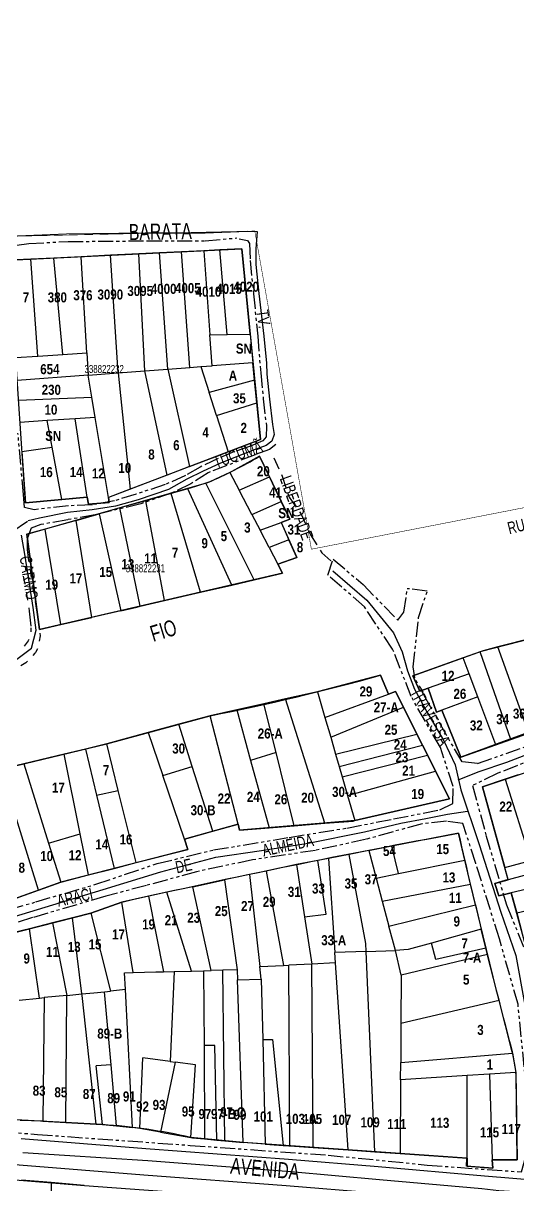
# Model space of a CAD drawing. Extents: x 204256 to 207861, y 4845615 to 4848347.
# Drawn here: x 205388.6 to 205511.6, y 4847338.8 to 4847627.9 of the extents above; entities that cross this region are included whole.
import ezdxf
from ezdxf.enums import TextEntityAlignment as Align

# ---------------------------------------------------------------- set-up
doc = ezdxf.new("R2010")
doc.units = 0
doc.header["$LTSCALE"] = 1.5
doc.header["$MEASUREMENT"] = 0
doc.linetypes.add('PHANTOMX2', pattern=[5, 2.5, -0.5, 0.5, -0.5, 0.5, -0.5])
doc.linetypes.add('TRACO_15', pattern=[3, 2, -1])
for name, color, linetype in [('CD-MALHA-LOTES', 40, 'CONTINUOUS'), ('CD_TXT_QUADRA', 7, 'CONTINUOUS'), ('LM-LIM-SETOR-FISCAL', 7, 'CONTINUOUS'), ('RU-QUADRAS', 210, 'CONTINUOUS'), ('SV-CAMINHO-TRILHA', 20, 'CONTINUOUS'), ('SV-EIXO-ROD-ESTR', 7, 'CONTINUOUS'), ('SV-EIXO-RUA-N-PAV', 6, 'CONTINUOUS'), ('SV-RUA-NAO-PAV-S-GUIA-C-GUIA', 7, 'PHANTOMX2'), ('SV-RUA-PAVIM-S-GUIA-C-GUIA', 7, 'CONTINUOUS'), ('SV-TXT-RUA-N-PAV-S-GUIA-C-GUIA', 7, 'CONTINUOUS'), ('SV-TXT-RUA-PAV-S-GUIA-C-GUIA', 7, 'CONTINUOUS'), ('Th_NmrPort', 7, 'CONTINUOUS')]:
    doc.layers.add(name, color=color, linetype=linetype)
doc.styles.add('ARIAL', font='ARIAL.TTF')
doc.styles.get("Standard").update_dxf_attribs({"font": 'swisscbo.ttf'})
doc.linetypes.add('Limite', pattern='A,20,-3,[130,ltypeshp.shx,S=6.35,R=0,X=0,Y=0],-3,20', length=46)

msp = doc.modelspace()

# ---------------------------------------------------------------- linework, layer by layer
at = {"layer": 'CD-MALHA-LOTES', "linetype": 'Continuous'}
for p, q in [((205410.36, 4847570.13), (205403.03, 4847569.77)), ((205417.4, 4847570.48), (205410.36, 4847570.13)), ((205412.24, 4847540.84), (205410.36, 4847570.13)), ((205422.5, 4847570.74), (205417.4, 4847570.48)), ((205418.89, 4847541.35), (205417.4, 4847570.48)), ((205428.02, 4847571.01), (205422.5, 4847570.74)), ((205424.61, 4847541.78), (205422.5, 4847570.74)), ((205433.55, 4847571.28), (205428.02, 4847571.01)), ((205430.06, 4847542.2), (205428.02, 4847571.01)), ((205437.55, 4847571.48), (205433.55, 4847571.28)), ((205433.55, 4847571.28), (205435.06, 4847550.36)), ((205442.97, 4847571.75), (205437.55, 4847571.48)), ((205439.35, 4847550.43), (205437.55, 4847571.48)), ((205445.04, 4847550.53), (205442.97, 4847571.75)), ((205390.48, 4847569.15), (205385.1, 4847568.88)), ((205396.21, 4847569.43), (205390.48, 4847569.15)), ((205392.28, 4847545.03), (205390.48, 4847569.15)), ((205403.03, 4847569.77), (205396.21, 4847569.43)), ((205398.47, 4847545.45), (205396.21, 4847569.43)), ((205404.44, 4847545.85), (205403.03, 4847569.77)), ((205435.06, 4847550.36), (205439.35, 4847550.43)), ((205435.62, 4847542.62), (205435.06, 4847550.36)), ((205439.35, 4847550.43), (205445.04, 4847550.53)), ((205445.04, 4847550.53), (205445.74, 4847543.39)), ((205386.72, 4847544.66), (205392.28, 4847545.03)), ((205392.28, 4847545.03), (205398.47, 4847545.45)), ((205398.47, 4847545.45), (205404.44, 4847545.85)), ((205404.44, 4847545.85), (205404.77, 4847540.27)), ((205412.24, 4847540.84), (205418.89, 4847541.35)), ((205418.89, 4847541.35), (205424.61, 4847541.78)), ((205424.45, 4847515.42), (205418.89, 4847541.35)), ((205424.61, 4847541.78), (205430.06, 4847542.2)), ((205424.61, 4847541.78), (205430.01, 4847517.55)), ((205430.06, 4847542.2), (205432.8, 4847542.41)), ((205432.8, 4847542.41), (205435.62, 4847542.62)), ((205432.8, 4847542.41), (205434.87, 4847535.97)), ((205445.74, 4847543.39), (205435.62, 4847542.62)), ((205446.17, 4847539.03), (205445.74, 4847543.39)), ((205404.77, 4847540.27), (205387.11, 4847538.93)), ((205404.77, 4847540.27), (205412.24, 4847540.84)), ((205405.67, 4847534.83), (205404.77, 4847540.27)), ((205412.24, 4847540.84), (205415.25, 4847511.89)), ((205446.17, 4847539.03), (205434.87, 4847535.97)), ((205446.72, 4847533.44), (205446.17, 4847539.03)), ((205436.69, 4847530.28), (205434.87, 4847535.97)), ((205387.44, 4847534.05), (205405.67, 4847534.83)), ((205406.51, 4847529.73), (205405.67, 4847534.83)), ((205436.69, 4847530.28), (205446.72, 4847533.44)), ((205447.61, 4847524.29), (205446.72, 4847533.44)), ((205406.51, 4847529.73), (205401.57, 4847529.42)), ((205409.8, 4847509.8), (205406.51, 4847529.73)), ((205436.69, 4847530.28), (205439.6, 4847521.22)), ((205394.57, 4847528.97), (205387.81, 4847528.54)), ((205401.57, 4847529.42), (205394.57, 4847528.97)), ((205395.8, 4847522.36), (205394.57, 4847528.97)), ((205404.57, 4847509.93), (205401.57, 4847529.42)), ((205439.6, 4847521.22), (205447.61, 4847524.29)), ((205388.29, 4847521.33), (205395.8, 4847522.36)), ((205388.29, 4847521.33), (205389.15, 4847508.49)), ((205398.23, 4847509.34), (205395.8, 4847522.36)), ((205430.01, 4847517.55), (205439.6, 4847521.22)), ((205447.39, 4847520.1), (205440.54, 4847516.35)), ((205449.84, 4847514.99), (205447.39, 4847520.1)), ((205424.45, 4847515.42), (205415.25, 4847511.89)), ((205430.01, 4847517.55), (205424.45, 4847515.42)), ((205440.02, 4847516.1), (205435.02, 4847513.7)), ((205440.54, 4847516.35), (205440.02, 4847516.1)), ((205440.02, 4847516.1), (205442.33, 4847511.68)), ((205434.07, 4847513.4), (205430.16, 4847512.16)), ((205435.02, 4847513.7), (205434.07, 4847513.4)), ((205446.1, 4847489.34), (205434.07, 4847513.4)), ((205442.33, 4847511.68), (205449.84, 4847514.99)), ((205452.78, 4847508.85), (205449.84, 4847514.99)), ((205398.23, 4847509.34), (205404.57, 4847509.93)), ((205404.57, 4847509.93), (205404.85, 4847508.16)), ((205415.25, 4847511.89), (205409.8, 4847509.8)), ((205409.99, 4847508.63), (205409.8, 4847509.8)), ((205425.41, 4847510.82), (205419.1, 4847509.04)), ((205429.53, 4847511.98), (205425.41, 4847510.82)), ((205432.75, 4847486.25), (205425.41, 4847510.82)), ((205430.16, 4847512.16), (205429.53, 4847511.98)), ((205440.52, 4847488.05), (205429.53, 4847511.98)), ((205445.48, 4847505.64), (205442.33, 4847511.68)), ((205389.15, 4847508.49), (205398.23, 4847509.34)), ((205404.85, 4847508.16), (205409.99, 4847508.63)), ((205412.69, 4847507.23), (205407.55, 4847505.78)), ((205419.1, 4847509.04), (205412.69, 4847507.23)), ((205417.74, 4847482.78), (205412.69, 4847507.23)), ((205423.76, 4847484.17), (205419.1, 4847509.04)), ((205445.48, 4847505.64), (205452.78, 4847508.85)), ((205454.9, 4847504.43), (205452.78, 4847508.85)), ((205401.81, 4847504.15), (205394.08, 4847501.97)), ((205401.81, 4847504.15), (205407.55, 4847505.78)), ((205405.65, 4847479.93), (205401.81, 4847504.15)), ((205407.55, 4847505.78), (205412.92, 4847481.64)), ((205445.48, 4847505.64), (205447.52, 4847501.73)), ((205447.52, 4847501.73), (205452.75, 4847503.64)), ((205452.75, 4847503.64), (205454.9, 4847504.43)), ((205452.75, 4847503.64), (205454.67, 4847499.31)), ((205394.08, 4847501.97), (205389.51, 4847500.68)), ((205397.98, 4847478.19), (205394.08, 4847501.97)), ((205449.8, 4847497.36), (205447.52, 4847501.73)), ((205389.51, 4847500.68), (205392.69, 4847476.99)), ((205454.67, 4847499.31), (205449.8, 4847497.36)), ((205456.66, 4847494.94), (205454.67, 4847499.31)), ((205449.8, 4847497.36), (205451.96, 4847493.21)), ((205451.96, 4847493.21), (205456.66, 4847494.94)), ((205453.13, 4847490.97), (205451.96, 4847493.21)), ((205440.52, 4847488.05), (205446.1, 4847489.34)), ((205446.1, 4847489.34), (205453.13, 4847490.97)), ((205423.76, 4847484.17), (205432.75, 4847486.25)), ((205432.75, 4847486.25), (205440.52, 4847488.05)), ((205417.74, 4847482.78), (205423.76, 4847484.17)), ((205412.92, 4847481.64), (205405.65, 4847479.93)), ((205412.92, 4847481.64), (205416.9, 4847482.58)), ((205416.9, 4847482.58), (205417.74, 4847482.78)), ((205392.69, 4847476.99), (205397.98, 4847478.19)), ((205397.98, 4847478.19), (205405.65, 4847479.93)), ((205515.18, 4847474.83), (205506.68, 4847472.64)), ((205506.68, 4847472.64), (205503.02, 4847471.7)), ((205514.37, 4847451.17), (205506.68, 4847472.64)), ((205498.05, 4847469.92), (205485.55, 4847465.45)), ((205502.28, 4847471.43), (205498.05, 4847469.92)), ((205499.54, 4847465.94), (205498.05, 4847469.92)), ((205503.02, 4847471.7), (205502.28, 4847471.43)), ((205509.93, 4847449.6), (205502.28, 4847471.43)), ((205477.47, 4847465.58), (205462.1, 4847461.55)), ((205479.45, 4847460.88), (205477.47, 4847465.58)), ((205485.55, 4847465.45), (205487.24, 4847461.64)), ((205499.54, 4847465.94), (205489.31, 4847462.36)), ((205501.7, 4847460.22), (205499.54, 4847465.94)), ((205461.82, 4847461.49), (205453.87, 4847459.7)), ((205462.1, 4847461.55), (205461.82, 4847461.49)), ((205461.82, 4847461.49), (205463.68, 4847455.06)), ((205463.68, 4847455.06), (205479.45, 4847460.88)), ((205481.25, 4847461.55), (205479.45, 4847460.88)), ((205483.19, 4847457.67), (205481.25, 4847461.55)), ((205487.24, 4847461.64), (205489.31, 4847462.36)), ((205489.31, 4847462.36), (205491.44, 4847456.44)), ((205501.7, 4847460.22), (205492.71, 4847456.91)), ((205506.2, 4847448.29), (205501.7, 4847460.22)), ((205448.49, 4847458.5), (205441.72, 4847456.98)), ((205453.87, 4847459.7), (205448.49, 4847458.5)), ((205451.5, 4847446.37), (205448.49, 4847458.5)), ((205463.64, 4847428.75), (205453.87, 4847459.7)), ((205465.1, 4847450.16), (205483.19, 4847457.67)), ((205486.54, 4847450.97), (205483.19, 4847457.67)), ((205435.13, 4847455.5), (205427.33, 4847453.38)), ((205441.72, 4847456.98), (205435.13, 4847455.5)), ((205442.06, 4847428.53), (205435.13, 4847455.5)), ((205441.72, 4847456.98), (205445.17, 4847444.39)), ((205463.68, 4847455.06), (205465.1, 4847450.16)), ((205491.44, 4847456.44), (205492.71, 4847456.91)), ((205492.71, 4847456.91), (205497.48, 4847445.21)), ((205427.33, 4847453.38), (205419.73, 4847451.32)), ((205430.68, 4847442.88), (205427.33, 4847453.38)), ((205419.73, 4847451.32), (205409.4, 4847448.51)), ((205419.73, 4847451.32), (205423.35, 4847440.64)), ((205465.1, 4847450.16), (205466.32, 4847445.92)), ((205466.32, 4847445.92), (205486.54, 4847450.97)), ((205487.92, 4847448.22), (205486.54, 4847450.97)), ((205506.2, 4847448.29), (205509.93, 4847449.6)), ((205509.93, 4847449.6), (205514.37, 4847451.17)), ((205398.78, 4847445.95), (205388.77, 4847443.54)), ((205404.1, 4847447.23), (205398.78, 4847445.95)), ((205402.82, 4847426.08), (205398.78, 4847445.95)), ((205409.4, 4847448.51), (205404.1, 4847447.23)), ((205404.1, 4847447.23), (205406.86, 4847435.76)), ((205412.28, 4847436.92), (205409.4, 4847448.51)), ((205451.5, 4847446.37), (205445.17, 4847444.39)), ((205456.03, 4847428.13), (205451.5, 4847446.37)), ((205466.32, 4847445.92), (205467.21, 4847442.87)), ((205467.21, 4847442.87), (205487.92, 4847448.22)), ((205489.18, 4847445.7), (205487.92, 4847448.22)), ((205497.48, 4847445.21), (205506.2, 4847448.29)), ((205388.77, 4847443.54), (205383.17, 4847442.2)), ((205388.77, 4847443.54), (205394.94, 4847423.78)), ((205423.35, 4847440.64), (205430.68, 4847442.88)), ((205435.82, 4847426.77), (205430.68, 4847442.88)), ((205445.17, 4847444.39), (205449.77, 4847427.63)), ((205467.21, 4847442.87), (205467.94, 4847440.34)), ((205467.94, 4847440.34), (205489.18, 4847445.7)), ((205491.17, 4847441.72), (205489.18, 4847445.7)), ((205392.42, 4847412.09), (205383.17, 4847442.2)), ((205428.73, 4847424.78), (205423.35, 4847440.64)), ((205467.94, 4847440.34), (205469.29, 4847435.67)), ((205469.29, 4847435.67), (205491.17, 4847441.72)), ((205494.61, 4847434.85), (205491.17, 4847441.72)), ((205511.76, 4847440.78), (205508.53, 4847439.72)), ((205508.53, 4847439.72), (205502.87, 4847437.86)), ((205502.87, 4847437.86), (205508.4, 4847417.78)), ((205508.53, 4847439.72), (205514.92, 4847419.49)), ((205406.86, 4847435.76), (205412.28, 4847436.92)), ((205406.86, 4847435.76), (205411.24, 4847417.53)), ((205416.74, 4847418.95), (205412.28, 4847436.92)), ((205469.29, 4847435.67), (205471.1, 4847429.41)), ((205471.1, 4847429.41), (205494.61, 4847434.85)), ((205435.82, 4847426.77), (205442.06, 4847428.53)), ((205442.06, 4847428.53), (205442.44, 4847427.04)), ((205456.03, 4847428.13), (205463.64, 4847428.75)), ((205463.64, 4847428.75), (205470.66, 4847429.31)), ((205470.66, 4847429.31), (205471.1, 4847429.41)), ((205394.94, 4847423.78), (205402.82, 4847426.08)), ((205404.89, 4847415.89), (205402.82, 4847426.08)), ((205428.73, 4847424.78), (205435.82, 4847426.77)), ((205442.44, 4847427.04), (205449.77, 4847427.63)), ((205449.77, 4847427.63), (205456.03, 4847428.13)), ((205496.88, 4847426.29), (205480.3, 4847423.05)), ((205498.49, 4847419.53), (205496.88, 4847426.29)), ((205394.94, 4847423.78), (205397.98, 4847414.07)), ((205429.58, 4847422.26), (205428.73, 4847424.78)), ((205480.3, 4847423.05), (205474.95, 4847422.01)), ((205482, 4847416.23), (205480.3, 4847423.05)), ((205416.74, 4847418.95), (205429.58, 4847422.26)), ((205464.57, 4847420.02), (205461.88, 4847419.5)), ((205469.67, 4847421), (205464.57, 4847420.02)), ((205464.57, 4847420.02), (205466.15, 4847396.6)), ((205474.6, 4847421.94), (205469.67, 4847421)), ((205473.81, 4847398.83), (205469.67, 4847421)), ((205474.95, 4847422.01), (205474.6, 4847421.94)), ((205474.6, 4847421.94), (205476.39, 4847415.11)), ((205532.28, 4847420.88), (205509.26, 4847414.65)), ((205404.89, 4847415.89), (205411.24, 4847417.53)), ((205411.24, 4847417.53), (205416.74, 4847418.95)), ((205449.02, 4847416.86), (205444.91, 4847415.98)), ((205456.58, 4847418.49), (205449.02, 4847416.86)), ((205449.02, 4847416.86), (205453.4, 4847393.37)), ((205461.88, 4847419.5), (205456.58, 4847418.49)), ((205456.58, 4847418.49), (205458.6, 4847405.46)), ((205463.98, 4847406.14), (205461.88, 4847419.5)), ((205482, 4847416.23), (205498.49, 4847419.53)), ((205499.9, 4847413.57), (205498.49, 4847419.53)), ((205508.4, 4847417.78), (205514.92, 4847419.49)), ((205509.23, 4847414.75), (205508.4, 4847417.78)), ((205533.22, 4847416.9), (205510.01, 4847411.45)), ((205392.42, 4847412.09), (205397.98, 4847414.07)), ((205397.98, 4847414.07), (205404.89, 4847415.89)), ((205430.83, 4847412.95), (205438.65, 4847414.63)), ((205444.91, 4847415.98), (205438.65, 4847414.63)), ((205438.65, 4847414.63), (205441.81, 4847392.26)), ((205444.91, 4847415.98), (205447.45, 4847393.08)), ((205476.39, 4847415.11), (205482, 4847416.23)), ((205476.39, 4847415.11), (205477.9, 4847409.36)), ((205509.23, 4847414.75), (205505.96, 4847413.79)), ((205509.26, 4847414.65), (205509.23, 4847414.75)), ((205384.52, 4847409.27), (205392.42, 4847412.09)), ((205424.36, 4847411.56), (205419.8, 4847410.58)), ((205430.83, 4847412.95), (205424.36, 4847411.56)), ((205430.5, 4847391.97), (205424.36, 4847411.56)), ((205435.38, 4847392.1), (205430.83, 4847412.95)), ((205477.9, 4847409.36), (205499.9, 4847413.57)), ((205501.12, 4847408.44), (205499.9, 4847413.57)), ((205505.96, 4847413.79), (205506.92, 4847410.71)), ((205506.92, 4847410.71), (205510.01, 4847411.45)), ((205510.01, 4847411.45), (205511.37, 4847406.42)), ((205511.37, 4847406.42), (205534.42, 4847411.87)), ((205413.18, 4847409.15), (205405.41, 4847406.35)), ((205419.8, 4847410.58), (205413.18, 4847409.15)), ((205415.93, 4847391.59), (205413.18, 4847409.15)), ((205419.8, 4847410.58), (205423.51, 4847391.78)), ((205477.9, 4847409.36), (205479.53, 4847403.15)), ((205479.53, 4847403.15), (205501.12, 4847408.44)), ((205501.12, 4847408.44), (205502.55, 4847402.4)), ((205405.41, 4847406.35), (205400.88, 4847405.22)), ((205405.41, 4847406.35), (205410.35, 4847386.97)), ((205458.6, 4847405.46), (205463.98, 4847406.14)), ((205458.6, 4847405.46), (205460.44, 4847393.71)), ((205511.37, 4847406.42), (205512.67, 4847401.64)), ((205390.18, 4847402.51), (205384.61, 4847401.11)), ((205395.93, 4847403.97), (205390.18, 4847402.51)), ((205392.68, 4847385.22), (205390.18, 4847402.51)), ((205400.88, 4847405.22), (205395.93, 4847403.97)), ((205395.93, 4847403.97), (205399.45, 4847385.89)), ((205403.23, 4847386.26), (205400.88, 4847405.22)), ((205481.18, 4847397.09), (205479.53, 4847403.15)), ((205502.55, 4847402.4), (205490.18, 4847398.94)), ((205503.69, 4847397.63), (205502.55, 4847402.4)), ((205473.9, 4847396.85), (205466.15, 4847396.6)), ((205473.9, 4847396.85), (205473.81, 4847398.83)), ((205473.9, 4847396.85), (205481.18, 4847397.09)), ((205476.06, 4847347), (205473.9, 4847396.85)), ((205484.4, 4847397.32), (205481.18, 4847397.09)), ((205482.64, 4847390.96), (205481.18, 4847397.09)), ((205490.18, 4847398.94), (205484.4, 4847397.32)), ((205491.21, 4847394.8), (205490.18, 4847398.94)), ((205503.69, 4847397.63), (205491.21, 4847394.8)), ((205504.06, 4847396.08), (205503.69, 4847397.63)), ((205466.32, 4847393.99), (205460.44, 4847393.71)), ((205466.32, 4847393.99), (205466.15, 4847396.6)), ((205469.45, 4847347.45), (205466.32, 4847393.99)), ((205504.06, 4847396.08), (205482.64, 4847390.96)), ((205504.18, 4847395.56), (205504.06, 4847396.08)), ((205506.98, 4847384.6), (205504.18, 4847395.56)), ((205413.83, 4847391.53), (205415.93, 4847391.59)), ((205414.04, 4847387.33), (205413.83, 4847391.53)), ((205415.93, 4847391.59), (205421.58, 4847391.73)), ((205421.58, 4847391.73), (205423.51, 4847391.78)), ((205423.51, 4847391.78), (205426.13, 4847391.85)), ((205426.13, 4847391.85), (205425.21, 4847369.45)), ((205426.13, 4847391.85), (205430.5, 4847391.97)), ((205430.5, 4847391.97), (205433.5, 4847392.05)), ((205433.5, 4847392.05), (205435.38, 4847392.1)), ((205433.5, 4847392.05), (205433.6, 4847373.4)), ((205438.29, 4847392.17), (205435.38, 4847392.1)), ((205441.81, 4847392.26), (205438.29, 4847392.17)), ((205438.77, 4847349.69), (205438.29, 4847392.17)), ((205441.81, 4847392.26), (205441.9, 4847389.79)), ((205447.45, 4847393.08), (205453.4, 4847393.37)), ((205447.8, 4847389.97), (205447.45, 4847393.08)), ((205453.4, 4847393.37), (205454.67, 4847393.43)), ((205460.44, 4847393.71), (205454.67, 4847393.43)), ((205454.91, 4847348.44), (205454.67, 4847393.43)), ((205460.71, 4847348.05), (205460.44, 4847393.71)), ((205482.64, 4847390.96), (205482.57, 4847378.91)), ((205441.9, 4847389.79), (205447.8, 4847389.97)), ((205443.29, 4847349.25), (205441.9, 4847389.79)), ((205447.8, 4847389.97), (205448.18, 4847374.91)), ((205387.61, 4847384.68), (205392.68, 4847385.22)), ((205392.68, 4847385.22), (205393.85, 4847385.34)), ((205393.85, 4847385.34), (205393.48, 4847354.59)), ((205399.45, 4847385.89), (205393.85, 4847385.34)), ((205399.23, 4847354.27), (205399.45, 4847385.89)), ((205399.45, 4847385.89), (205403.23, 4847386.26)), ((205403.23, 4847386.26), (205406.17, 4847386.55)), ((205403.28, 4847385.86), (205403.23, 4847386.26)), ((205406.73, 4847353.83), (205403.28, 4847385.86)), ((205406.17, 4847386.55), (205408.83, 4847386.82)), ((205408.83, 4847386.82), (205410.35, 4847386.97)), ((205410.47, 4847368.6), (205408.83, 4847386.82)), ((205414.04, 4847387.33), (205410.35, 4847386.97)), ((205415.8, 4847353.04), (205414.04, 4847387.33)), ((205506.98, 4847384.6), (205482.57, 4847378.91)), ((205510.23, 4847371.89), (205506.98, 4847384.6)), ((205482.57, 4847378.91), (205482.52, 4847369.2)), ((205448.18, 4847374.91), (205448.83, 4847348.86)), ((205448.18, 4847374.91), (205450.63, 4847374.91)), ((205450.63, 4847374.91), (205453.29, 4847348.55)), ((205433.6, 4847373.4), (205433.73, 4847350.18)), ((205436.26, 4847373.4), (205433.6, 4847373.4)), ((205436.75, 4847349.89), (205436.26, 4847373.4)), ((205482.52, 4847369.2), (205510.29, 4847371.56)), ((205510.29, 4847371.56), (205510.23, 4847371.89)), ((205510.29, 4847371.56), (205511.13, 4847366.74)), ((205410.47, 4847368.6), (205406.73, 4847368.39)), ((205408.34, 4847353.74), (205406.73, 4847368.39)), ((205411.84, 4847353.41), (205410.47, 4847368.6)), ((205417.64, 4847352.75), (205418.37, 4847370.37)), ((205425.21, 4847369.45), (205418.37, 4847370.37)), ((205426.45, 4847369.28), (205422.78, 4847351.86)), ((205425.21, 4847369.45), (205426.45, 4847369.28)), ((205431.47, 4847368.61), (205426.45, 4847369.28)), ((205430.28, 4847350.56), (205431.47, 4847368.61)), ((205482.49, 4847364.89), (205482.52, 4847369.2)), ((205482.49, 4847364.89), (205482.39, 4847346.57)), ((205499.05, 4847365.95), (205482.49, 4847364.89)), ((205499.02, 4847355.63), (205499.05, 4847365.95)), ((205504.59, 4847366.31), (205499.05, 4847365.95)), ((205511.13, 4847366.74), (205504.59, 4847366.31)), ((205504.59, 4847366.31), (205505.23, 4847344.94)), ((205511.24, 4847366.09), (205511.13, 4847366.74)), ((205511.49, 4847344.94), (205511.24, 4847366.09)), ((205393.48, 4847354.59), (205387.88, 4847354.79)), ((205393.48, 4847354.59), (205399.23, 4847354.27)), ((205399.23, 4847354.27), (205406.73, 4847353.83)), ((205406.73, 4847353.83), (205408.34, 4847353.74)), ((205408.34, 4847353.74), (205411.84, 4847353.41)), ((205411.84, 4847353.41), (205415.8, 4847353.04)), ((205499.02, 4847345.36), (205499.02, 4847355.63)), ((205417.64, 4847352.75), (205415.8, 4847353.04)), ((205422.78, 4847351.86), (205417.64, 4847352.75)), ((205422.78, 4847351.86), (205430.28, 4847350.56)), ((205430.28, 4847350.56), (205430.72, 4847350.48)), ((205430.72, 4847350.48), (205433.73, 4847350.18)), ((205433.73, 4847350.18), (205436.75, 4847349.89)), ((205436.75, 4847349.89), (205438.77, 4847349.69)), ((205438.77, 4847349.69), (205443.29, 4847349.25)), ((205448.83, 4847348.86), (205443.29, 4847349.25)), ((205448.83, 4847348.86), (205453.29, 4847348.55)), ((205453.29, 4847348.55), (205454.66, 4847348.46)), ((205454.66, 4847348.46), (205454.91, 4847348.44)), ((205454.91, 4847348.44), (205460.71, 4847348.05)), ((205460.71, 4847348.05), (205469.45, 4847347.45)), ((205469.45, 4847347.45), (205476.06, 4847347)), ((205476.06, 4847347), (205482.39, 4847346.57)), ((205482.39, 4847346.57), (205499.02, 4847345.36)), ((205499.02, 4847345.36), (205499.02, 4847343.42)), ((205505.23, 4847344.94), (205511.49, 4847344.94)), ((205505.44, 4847342.92), (205505.23, 4847344.94)), ((205499.02, 4847343.42), (205505.44, 4847342.92)), ((205395.54, 4847339.3), (205388.21, 4847339.9)), ((205403.82, 4847338.62), (205395.54, 4847339.3)), ((205395.54, 4847339.3), (205396.26, 4847306.89))]:
    msp.add_line(p, q, dxfattribs=at)
at = {"layer": 'LM-LIM-SETOR-FISCAL', "linetype": 'Limite', "ltscale": 0.1, "const_width": 0.13, "flags": 128}
msp.add_lwpolyline([(204255.91, 4845774.54), (204446.84, 4845974), (204535.1, 4846039.96), (204560.77, 4846069.41), (204570.54, 4846097.54), (204632.4, 4846153.82), (204654.94, 4846153.05), (205078.23, 4846433.21), (204983.84, 4846565.04), (204273.38, 4846554.21), (204347.03, 4846594.12), (204378.32, 4846626.2), (204398.13, 4846660.67), (204526.98, 4846971.03), (204438.64, 4847114.19), (204402.08, 4847237.98), (204373.18, 4847447.79), (204373.2, 4847552.6), (204365.79, 4847552.5), (205446.22, 4847576.17), (205460.3, 4847496.97), (205556.14, 4847515.7), (205660.88, 4847539.89), (205654.63, 4847591.47), (205807.66, 4847598.84), (205876.3, 4847605.11), (205880.92, 4847594.37), (205947.96, 4847607.22), (205959.47, 4847609.16), (205968.56, 4847603.73), (205972.79, 4847599.34), (206017.95, 4847599.66), (206211.07, 4847610.99), (206253.35, 4847609.47), (206274.49, 4847604.21), (206283.85, 4847619.28), (206186.17, 4847750.07), (206524.96, 4848001.52), (206519.68, 4848013.26), (206960.49, 4848346.74), (206966.87, 4848336.83), (206987.16, 4848307.84), (207005.71, 4848281.99), (207017.4, 4848267.11), (206974.73, 4848235.13), (206955.48, 4848219.86), (206950.26, 4848216.07), (206955.58, 4848209.27), (206959.42, 4848202.77), (206982.67, 4848172.12), (206995.35, 4848155.22), (207005.92, 4848142.54), (207020.41, 4848120.82), (207031.95, 4848105.77), (207060.87, 4848065.4), (207066.5, 4848058.01), (207069.11, 4848053.33), (207069.26, 4848049.8), (207069.37, 4848045.04), (207075.04, 4848034.33), (207087.01, 4848019.05), (207090.77, 4848014.03), (207100.06, 4848001.48), (207111.59, 4847986.15), (207126.09, 4847965.9), (207130.37, 4847960.22), (207134.22, 4847955.66), (207145.03, 4847940.16), (207159.13, 4847921.36), (207169.47, 4847906.92), (207186.34, 4847883.83), (207193.03, 4847885.67), (207202.51, 4847892.47), (207242.67, 4847921.29), (207248.23, 4847915.4), (207260.72, 4847896.98), (207285.87, 4847860.83), (207310.76, 4847826.26), (207315.6, 4847819.35), (207328.91, 4847799.72), (207333.8, 4847793.43), (207340.01, 4847785.42), (207350.49, 4847771.92), (207365.1, 4847750.55), (207367.63, 4847745.51), (207368.81, 4847743.14), (207390.62, 4847713.26), (207400.06, 4847698.96), (207410.24, 4847685.38), (207427.79, 4847661.69), (207431.06, 4847656.73), (207440.44, 4847642.51), (207457.67, 4847619.01), (207463.75, 4847610.71), (207498.88, 4847562.81), (207506.17, 4847553.18), (207511.91, 4847545.61), (207531.85, 4847519.47), (207540.14, 4847507.78), (207556.36, 4847486.66), (207571.87, 4847465.34), (207564.83, 4847458.43), (207551.89, 4847445.71), (207534.74, 4847428.33), (207518.94, 4847409.14), (207499.11, 4847384.81), (207498.17, 4847383.65), (207496.47, 4847381.56), (207486.15, 4847368.88), (207482.26, 4847364.11), (207477.47, 4847358.01), (207465.6, 4847339.64), (207465.56, 4847339.57), (207453.37, 4847317.61), (207438.93, 4847286.56), (207430.8, 4847269.09), (207410.93, 4847225.64), (207406.21, 4847217.15), (207396.71, 4847200.13), (207391.02, 4847192.25), (207379.11, 4847175.75), (207360.52, 4847152.72), (207355.52, 4847146.52), (207336.47, 4847121.03), (207323.47, 4847103.64), (207318.06, 4847094.89), (207310.15, 4847082.08), (207305.19, 4847073.38), (207304.65, 4847072.43), (207303.79, 4847070.78), (207287.7, 4847039.93), (207271.61, 4847010.96), (207261.28, 4846991.91), (207237.73, 4846950.07), (207236, 4846947.01), (207246.02, 4846928.73), (207251.02, 4846918.92), (207261.83, 4846899.5), (207265.63, 4846893.3), (207284.85, 4846863.07), (207289.66, 4846855.66), (207307.47, 4846827.84), (207314.88, 4846816.63), (207320.06, 4846808.15), (207332.53, 4846791.25), (207339.11, 4846782.58), (207345.12, 4846773.87), (207348.76, 4846768.8), (207357.76, 4846756.36), (207363.08, 4846749.04), (207366.95, 4846743.73), (207375.37, 4846734.54), (207383.22, 4846728.41), (207384.7, 4846727.73), (207392.17, 4846724.3), (207394.9, 4846723.05), (207402.49, 4846720.73), (207417.51, 4846716.14), (207437.03, 4846709.56), (207455.89, 4846703.64), (207460.62, 4846701.8), (207464.4, 4846700.29), (207467.39, 4846699.09), (207481.11, 4846693.55), (207488.13, 4846690.92), (207492.95, 4846689.16), (207510.17, 4846679.84), (207529.47, 4846668.22), (207543.72, 4846659.45), (207561.49, 4846646.95), (207570.84, 4846639.98), (207577.05, 4846635.29), (207586.86, 4846628.1), (207606.11, 4846612.63), (207623.66, 4846599.69), (207639.45, 4846588.94), (207662.08, 4846572.67), (207671.27, 4846565.58), (207685.28, 4846561.61), (207697.24, 4846558.13), (207709.78, 4846554.65), (207731.23, 4846549.14), (207735.6, 4846547.91), (207745.02, 4846545.25), (207762.81, 4846541.24), (207775.65, 4846538.39), (207787.75, 4846535.54), (207783.77, 4846513.63), (207781.5, 4846502.37), (207779.56, 4846492.81), (207778.5, 4846480), (207783.13, 4846476.08), (207788.36, 4846474.34), (207788.71, 4846474.22), (207798.97, 4846471.45), (207842.08, 4846460.36), (207844.37, 4846459.93), (207847.21, 4846459.39), (207851.95, 4846457.87), (207854.6, 4846457.02), (207858.96, 4846455.96), (207860.74, 4846451.34), (207859.67, 4846437.09), (207856.83, 4846420), (207854.33, 4846403.63), (207846.53, 4846396.15), (207836.81, 4846356.4), (207833.21, 4846341.98), (207827.16, 4846317.88), (207806.6, 4846238.03), (207795.3, 4846194.29), (207792.57, 4846183.36), (207787.76, 4846165.39), (207754.01, 4846025.3), (207739.36, 4845961), (207739.21, 4845960.34), (207737.77, 4845953.31), (207733.28, 4845938.2), (207726.95, 4845910.14), (207723, 4845891.36), (207741.21, 4845886.65), (207760.55, 4845879.79), (207773.24, 4845875.33), (207781.18, 4845873.09), (207785.9, 4845871.77), (207797.77, 4845868.36), (207799.24, 4845867.93), (207814.84, 4845863.98), (207831.48, 4845857.74), (207850.72, 4845850.88), (207842.01, 4845830.09), (207833.57, 4845800.72), (207825.14, 4845777.91), (207814.83, 4845746.81), (207813.3, 4845742.3), (207812.54, 4845740.05), (207809.34, 4845729.53), (207804.2, 4845714.63), (207791.7, 4845677.75), (207783.5, 4845679.57), (207766.81, 4845685.02), (207754.43, 4845688.82), (207739.64, 4845691.3), (207722.13, 4845693.94), (207717.1, 4845694.68), (207690.08, 4845700.62), (207680.08, 4845702.89), (207670.03, 4845704.98), (207667.81, 4845700.16), (207660.99, 4845676.98), (207660.54, 4845673.8), (207657.39, 4845659.57), (207656.59, 4845656.53), (207655.95, 4845653.98), (207650.56, 4845639.59), (207647.27, 4845633.02), (207644.17, 4845622.85), (207641.37, 4845615.1), (207618.1, 4845615.4), (207601.33, 4845615.86), (207592.93, 4845615.82), (207543.69, 4845617.43), (207493.78, 4845618.83), (207471.28, 4845620.61), (207442.67, 4845621.38), (207409.05, 4845621.45), (207395.8, 4845621.64), (207345.61, 4845622.76), (207297.34, 4845623.66), (207294.87, 4845656.58), (207289.29, 4845728.51), (207262.54, 4845726.7), (207256.04, 4845726.92), (207223.17, 4845727.38), (207195.16, 4845729.67), (207135.61, 4845730.44), (207094.04, 4845731.93), (207071.52, 4845732.83), (207036.85, 4845734.18), (207004.87, 4845734.18), (206995.29, 4845734.45), (206955.41, 4845735.22), (205304.22, 4845806.54), (205065.89, 4845798.29), (204762.24, 4845774.02), (204255.91, 4845774.54)], close=True, dxfattribs=at)
at = {"layer": 'RU-QUADRAS', "color": 6, "linetype": 'Continuous'}
msp.add_lwpolyline([(205385.1, 4847568.88), (205442.97, 4847571.75), (205447.61, 4847524.29), (205409.8, 4847509.8), (205409.99, 4847508.63), (205404.85, 4847508.16), (205404.57, 4847509.93), (205389.15, 4847508.49)], close=True, dxfattribs=at)
for points in [[(205389.51, 4847500.68), (205434.54, 4847513.55, 0.030872), (205447.39, 4847520.1), (205454.9, 4847504.43), (205452.75, 4847503.64), (205456.66, 4847494.94), (205451.96, 4847493.21), (205453.13, 4847490.97), (205392.69, 4847476.99)], [(205502.87, 4847437.86), (205515.28, 4847441.94), (205514.82, 4847443.63), (205564.91, 4847461.15), (205565.49, 4847460.19), (205573.78, 4847462.69), (205579.94, 4847449.79), (205585.72, 4847442.86), (205588.7, 4847437.27), (205594.2, 4847412.44), (205589.27, 4847412.44), (205589.77, 4847409.94, 0.006174), (205514.19, 4847396.02), (205510.01, 4847411.45), (205506.92, 4847410.71), (205505.96, 4847413.79), (205509.26, 4847414.65)], [(205329.92, 4847285.27), (205333.8, 4847344.34), (205403.84, 4847338.62), (205499.24, 4847331.64), (205499.6, 4847334.32), (205504.07, 4847333.78), (205499.24, 4847302.28), (205495.36, 4847302.81), (205493.33, 4847287.96), (205487.99, 4847288.48), (205487.95, 4847287.06), (205378.74, 4847285.46, -0.012037)]]:
    msp.add_lwpolyline(points, format="xyb", close=True, dxfattribs=at)
for points in [[(205570.56, 4847469.69, 0.017328), (205497.48, 4847445.21), (205492.71, 4847456.91), (205491.44, 4847456.44), (205489.31, 4847462.36), (205487.24, 4847461.64), (205485.55, 4847465.45), (205502.65, 4847471.56), (205531.08, 4847478.92)], [(205348.43, 4847433.84), (205409.4, 4847448.51), (205435.13, 4847455.5, 0.017429), (205477.47, 4847465.58), (205479.45, 4847460.88), (205481.25, 4847461.55), (205494.61, 4847434.85), (205471.1, 4847429.41), (205442.44, 4847427.04), (205442.06, 4847428.53), (205428.73, 4847424.78), (205429.58, 4847422.26), (205397.98, 4847414.07), (205384.36, 4847409.22)], [(205384.59, 4847401.1), (205405.41, 4847406.35), (205413.18, 4847409.15, -0.010395), (205496.88, 4847426.29, 0.0082), (205510.23, 4847371.89), (205511.13, 4847366.74), (205511.49, 4847344.94), (205505.23, 4847344.94), (205505.44, 4847342.92), (205498.89, 4847343.43), (205498.99, 4847345.36), (205443.29, 4847349.25), (205430.28, 4847350.56, 0.038716), (205408.34, 4847353.73), (205338.85, 4847357.53)]]:
    msp.add_lwpolyline(points, format="xyb", dxfattribs=at)
at = {"layer": 'SV-CAMINHO-TRILHA', "linetype": 'TRACO_15'}
msp.add_lwpolyline([(205450.98, 4847519.7), (205453.05, 4847515.14), (205454.76, 4847509.91), (205457.66, 4847505.83), (205460.08, 4847500.57), (205462.9, 4847496.06), (205465.61, 4847493.65)], dxfattribs=at)
at = {"layer": 'SV-EIXO-ROD-ESTR'}
msp.add_lwpolyline([(205796.36, 4847316.64), (205793.83, 4847316.34), (205787.32, 4847315.84), (205779.57, 4847315.84), (205770.06, 4847316.09), (205754.05, 4847316.84), (205748.79, 4847317.34), (205721.31, 4847319.9), (205701.6, 4847321.73), (205681.39, 4847323.25), (205672.36, 4847323.84), (205642.11, 4847326.75), (205611.81, 4847328.85), (205578.15, 4847331.73), (205551.38, 4847333.73), (205523.36, 4847336.23), (205514.91, 4847336.77), (205506.91, 4847337.28), (205502.67, 4847337.73), (205477.2, 4847339.98), (205455.18, 4847341.98), (205419.65, 4847344.74), (205388.5, 4847346.74)], dxfattribs=at)
at = {"layer": 'SV-EIXO-RUA-N-PAV'}
for points in [[(204988.8, 4847566.3), (205001.52, 4847566.27), (205012.5, 4847566.25), (205025.99, 4847566.82), (205031.18, 4847567.09), (205039.16, 4847567.93), (205089.59, 4847569.61), (205097.73, 4847569.61), (205142.35, 4847569.19), (205190.21, 4847570.24), (205220.76, 4847570.45), (205260.85, 4847571.55), (205283.74, 4847572.13), (205314.08, 4847574.23), (205361.94, 4847574.02), (205379.68, 4847574.65), (205383.12, 4847574.82), (205399.42, 4847575.49), (205418.94, 4847575.7), (205433.85, 4847575.7), (205444.35, 4847576.12), (205446.78, 4847576.07)], [(205446.78, 4847576.07), (205446.52, 4847571.7), (205446.52, 4847567.86), (205447.23, 4847560.63), (205448.48, 4847550.01), (205449.11, 4847543.31), (205449.19, 4847540.54), (205449.91, 4847534.34), (205450.62, 4847528), (205451.07, 4847525.5), (205450.44, 4847523.9), (205449.02, 4847522.82), (205445.62, 4847521.58), (205441.43, 4847519.88), (205437.5, 4847518.27), (205433.39, 4847516.4), (205429.33, 4847514.39), (205424.78, 4847511.8), (205417.19, 4847509.3), (205411.57, 4847507.69), (205405.77, 4847506.8), (205399.61, 4847506.09), (205392.64, 4847504.66), (205389.88, 4847504.03)], [(205329.16, 4847483.5), (205331.27, 4847484.2), (205332.4, 4847486.32), (205333.81, 4847489.85), (205336.21, 4847492.81), (205338.33, 4847493.52), (205341.44, 4847493.8), (205345.53, 4847494.51), (205351.32, 4847495.64), (205359.37, 4847497.19), (205366.14, 4847498.46), (205372.64, 4847499.31), (205377.58, 4847500.3), (205382.66, 4847500.72), (205385.76, 4847501.28), (205389.72, 4847503.97)], [(205386.03, 4847468.88), (205390.69, 4847472.37), (205391.85, 4847476.83), (205391.08, 4847482.46), (205389.14, 4847495.26), (205388.17, 4847500.5)], [(205465.62, 4847491.55), (205474.08, 4847484.27), (205480.69, 4847476.14), (205482.89, 4847471.4), (205484.24, 4847466.66), (205485.93, 4847462.09), (205488.98, 4847456.51), (205493.21, 4847449.23), (205496.09, 4847443.3), (205497.44, 4847437.04), (205502.01, 4847423.5), (205507.43, 4847406.66), (205511.15, 4847395.82), (205513.35, 4847383.47), (205514.37, 4847376.36), (205515.72, 4847364.76), (205516.74, 4847356.47), (205516.23, 4847349.7), (205514.91, 4847336.77)], [(205496.77, 4847439.58), (205502.01, 4847441.61), (205508.95, 4847443.98), (205524.02, 4847449.74), (205535.02, 4847453.97), (205545.68, 4847457.86), (205548.9, 4847459.05), (205562.78, 4847463.62), (205570.65, 4847465.65), (205574.38, 4847465.48), (205576.75, 4847463.95), (205579.45, 4847460.4), (205581.49, 4847456.85), (205585.72, 4847448.72), (205590.29, 4847438.73), (205591.64, 4847436.19), (205594.69, 4847428.24), (205596.89, 4847421.3), (205597.9, 4847417.91), (205599.09, 4847410.55), (205599.94, 4847408.18)], [(205363.07, 4847400.27), (205378.72, 4847403.21), (205392.15, 4847407.26), (205408.54, 4847412.23), (205422.89, 4847416.65), (205436.52, 4847420.33), (205447.93, 4847421.99), (205459.52, 4847423.83), (205473.51, 4847426.59), (205482.53, 4847428.8), (205488.79, 4847429.9), (205494.13, 4847431.01), (205499.1, 4847431.74)]]:
    msp.add_lwpolyline(points, dxfattribs=at)
at = {"layer": 'SV-RUA-NAO-PAV-S-GUIA-C-GUIA'}
msp.add_line((205501.65, 4847443.61), (205570.21, 4847467.65), dxfattribs=at)
for points in [[(205387.03, 4847572.68), (205390.02, 4847573.08), (205399.78, 4847573.55), (205419.43, 4847573.74), (205433.87, 4847573.73), (205441.73, 4847574.45)], [(205442.3, 4847574.19), (205444.37, 4847573.79), (205444.87, 4847573.03), (205445.06, 4847568.84), (205445.91, 4847560.54), (205446.94, 4847550.04), (205447.69, 4847540.87), (205448.32, 4847534.37), (205449.1, 4847527.62), (205449.09, 4847524.95), (205448.25, 4847523.95), (205445.17, 4847522.59), (205441.16, 4847521.26), (205437.13, 4847519.58), (205432.67, 4847517.42), (205428.98, 4847515.29), (205423.89, 4847513.04), (205416.68, 4847510.65), (205411.3, 4847509.02), (205405.82, 4847508.02), (205399.89, 4847507.77), (205391.34, 4847506.81), (205388.92, 4847507.39), (205388.69, 4847510.59), (205387.31, 4847525.88)], [(205451.45, 4847523.07), (205449.92, 4847521.8), (205446.29, 4847520.48), (205434.59, 4847516), (205430.32, 4847513.26), (205425.62, 4847510.97), (205417.86, 4847508.23), (205406.48, 4847505.5), (205399.69, 4847504.3), (205393.04, 4847503.1), (205390.61, 4847502.21), (205389.65, 4847499.81), (205389.71, 4847498.29)], [(205389.61, 4847498.81), (205389.58, 4847498.3)], [(205389.58, 4847498.3), (205389.62, 4847496.81)], [(205389.65, 4847499.81), (205389.61, 4847498.81)], [(205389.62, 4847496.81), (205389.62, 4847496.8)], [(205389.62, 4847496.8), (205389.84, 4847494.82)], [(205377.82, 4847405.23), (205391.77, 4847409.17), (205406.72, 4847413.58), (205421.95, 4847418.71), (205435.96, 4847422.1), (205454.78, 4847425.24), (205469.09, 4847427.56), (205480.7, 4847429.83), (205492.28, 4847432.11), (205495.47, 4847433.69), (205495.58, 4847437.87), (205492.38, 4847447.57), (205485.14, 4847460.27), (205480.51, 4847472.1), (205473.51, 4847482.65), (205464.4, 4847490.51), (205465.72, 4847494.49), (205473.17, 4847488.17), (205481.79, 4847479.29), (205483.32, 4847481.26), (205484.14, 4847487.13)], [(205389.84, 4847494.82), (205389.86, 4847494.67)], [(205389.86, 4847494.67), (205389.86, 4847494.67)], [(205389.86, 4847494.67), (205389.99, 4847493.84)], [(205388.65, 4847490.24), (205388.99, 4847488.26)], [(205390.31, 4847491.86), (205390.63, 4847489.89)], [(205389.33, 4847486.29), (205389.66, 4847484.32)], [(205390.95, 4847487.91), (205391.27, 4847485.94)], [(205501.65, 4847443.61), (205497.81, 4847444.03), (205493.92, 4847450.65), (205489.58, 4847458.33), (205485.99, 4847464.97), (205485.63, 4847467.69), (205486.96, 4847479.97), (205489.13, 4847486.56), (205484.14, 4847487.13)], [(205391.59, 4847483.96), (205392.23, 4847480.02)], [(205390, 4847482.35), (205390.14, 4847481.56)], [(205390.14, 4847481.56), (205390.53, 4847477.38)], [(205392.23, 4847480.02), (205392.24, 4847479.96)], [(205392.24, 4847479.96), (205392.51, 4847478.03)], [(205390.55, 4847477.14), (205390.49, 4847476.38)], [(205390.53, 4847477.38), (205390.55, 4847477.14)], [(205392.87, 4847475.43), (205392.63, 4847474.08)], [(205392.78, 4847476.05), (205392.87, 4847475.43)], [(205389.89, 4847474.2), (205388.84, 4847472.85)], [(205389.99, 4847474.47), (205389.89, 4847474.2)], [(205392.15, 4847472.16), (205391.65, 4847471.29)], [(205389.65, 4847469.07), (205389.24, 4847468.7)], [(205391.55, 4847471.13), (205391.04, 4847470.5)], [(205391.65, 4847471.29), (205391.55, 4847471.13)], [(205389.24, 4847468.7), (205388.03, 4847467.91)], [(205575.85, 4847462.61), (205573.31, 4847464.37), (205562.88, 4847461.66), (205545.05, 4847456.04), (205525.48, 4847448.68), (205506.64, 4847441.19), (205500.37, 4847438.14), (205503.72, 4847425.79), (205508.8, 4847408.43), (205513.7, 4847396.47)], [(205353.11, 4847354.57), (205392.18, 4847351.28), (205430.15, 4847348.58), (205464.5, 4847346.13), (205489.08, 4847343.68), (205512.58, 4847341.95), (205514.7, 4847349.54), (205513.95, 4847360.69), (205511.7, 4847383.71), (205507.05, 4847400.02), (205501.2, 4847418.73), (205497.99, 4847428.69), (205493.89, 4847429.25), (205487.84, 4847428.65), (205473.97, 4847424.76), (205461.28, 4847421.99), (205445.64, 4847419.64), (205431.73, 4847416.67), (205419.29, 4847413.28), (205409.15, 4847410.6), (205390.96, 4847405.26), (205377.57, 4847401.16)]]:
    msp.add_lwpolyline(points, dxfattribs=at)
at = {"layer": 'SV-RUA-PAVIM-S-GUIA-C-GUIA'}
for points in [[(205504.05, 4847334.24), (205502.8, 4847334.34), (205476.32, 4847336.65), (205454.05, 4847338.51), (205418.64, 4847341.19), (205387.65, 4847343.61), (205357.8, 4847345.81), (205331.16, 4847347.67)], [(205685.14, 4847326.13), (205671.19, 4847327.3), (205639.12, 4847329.93), (205610.49, 4847332.2), (205577.77, 4847334.89), (205551.14, 4847336.82), (205522.54, 4847339.32), (205503.35, 4847340.9), (205476.88, 4847343.21), (205454.57, 4847345.08), (205419.15, 4847347.75), (205388.15, 4847350.18)]]:
    msp.add_lwpolyline(points, dxfattribs=at)

# ---------------------------------------------------------------- texts
at = {"layer": 'CD_TXT_QUADRA', "linetype": 'Continuous', "style": 'ARIAL', "width": 0.7}
for s, p in [('338822232', (205403.87, 4847540.83)), ('338822231', (205414.11, 4847491.22))]:
    msp.add_text(s, height=2, dxfattribs=at).set_placement(p)
at = {"layer": 'SV-TXT-RUA-N-PAV-S-GUIA-C-GUIA', "style": 'ARIAL', "width": 0.7}
for s, height, rotation, p in [('BARATA', 4, 1, (205414.94, 4847573.9)), ('TV.', 3, 278, (205446.6, 4847556.31)), ('TUCUMÃ', 3, 20, (205436.62, 4847517.03)), ('LIBERDADE', 3, 290, (205452.37, 4847514.58)), ('RUA', 3, 14, (205509.54, 4847500.67)), ('CARMO', 3, 279, (205387.71, 4847495.02)), ('FIO', 4, 17, (205420.95, 4847473.88)), ('TRAVESSA', 3, 299, (205484.77, 4847461.46)), ('ALMEIDA', 3, 12, (205448.44, 4847420.47)), ('DE', 3, 12, (205426.85, 4847416.26)), ('ARACI', 3, 12, (205397.4, 4847407.97))]:
    msp.add_text(s, height=height, rotation=rotation, dxfattribs=at).set_placement(p)
at = {"layer": 'SV-TXT-RUA-PAV-S-GUIA-C-GUIA', "style": 'ARIAL', "width": 0.7}
msp.add_text('AVENIDA', height=4, rotation=355, dxfattribs=at).set_placement((205440, 4847341.53))
at = {"layer": 'Th_NmrPort', "color": 1}
for s, p in [('376', (205401.09, 4847560.19)), ('3090', (205407.1, 4847560.37)), ('3095', (205414.53, 4847561.25)), ('4000', (205420.37, 4847561.78)), ('4005', (205426.38, 4847561.96)), ('4010', (205431.51, 4847561.08)), ('4015', (205436.64, 4847561.78)), ('4020', (205440.89, 4847562.31)), ('7', (205388.52, 4847559.66)), ('380', (205394.72, 4847559.66)), ('SN', (205441.51, 4847546.91)), ('654', (205392.86, 4847541.78)), ('A', (205439.75, 4847540.19)), ('230', (205393.22, 4847536.66)), ('35', (205440.81, 4847534.53)), ('10', (205393.93, 4847531.71)), ('4', (205433.18, 4847526.04)), ('2', (205442.68, 4847527.17)), ('SN', (205394.1, 4847525.17)), ('6', (205425.92, 4847522.86)), ('8', (205419.73, 4847520.56)), ('10', (205412.3, 4847517.2)), ('16', (205392.77, 4847516.17)), ('14', (205400.2, 4847516.17)), ('12', (205405.69, 4847515.82)), ('20', (205446.76, 4847516.38)), ('41', (205449.77, 4847511.08)), ('SN', (205452.07, 4847505.95)), ('3', (205443.58, 4847502.36)), ('5', (205437.74, 4847500.24)), ('31', (205454.37, 4847501.88)), ('9', (205432.96, 4847498.47)), ('8', (205456.67, 4847497.46)), ('11', (205418.71, 4847494.67)), ('7', (205425.61, 4847496.08)), ('15', (205407.56, 4847491.31)), ('13', (205413.05, 4847493.25)), ('19', (205394.12, 4847488.13)), ('17', (205400.13, 4847489.72)), ('12', (205492.7, 4847465.45)), ('29', (205472.28, 4847461.56)), ('26', (205495.64, 4847460.97)), ('27-A', (205475.81, 4847457.62)), ('34', (205506.28, 4847454.66)), ('36', (205510.43, 4847456.04)), ('26-A', (205446.96, 4847451.1)), ('25', (205478.51, 4847452.02)), ('32', (205499.72, 4847453.11)), ('24', (205480.79, 4847448.28)), ('30', (205425.69, 4847447.36)), ('23', (205481.21, 4847445.17)), ('7', (205408.45, 4847441.97)), ('21', (205482.87, 4847441.85)), ('17', (205395.78, 4847437.62)), ('30-A', (205465.45, 4847436.57)), ('19', (205485.15, 4847436.04)), ('22', (205436.99, 4847434.91)), ('24', (205444.26, 4847435.33)), ('26', (205451.11, 4847434.71)), ('20', (205457.76, 4847435.12)), ('30-B', (205430.25, 4847432)), ('22', (205507.06, 4847432.9)), ('16', (205412.6, 4847424.74)), ('14', (205406.58, 4847423.49)), ('54', (205478.12, 4847421.85)), ('15', (205491.36, 4847422.32)), ('10', (205392.87, 4847420.6)), ('12', (205399.93, 4847420.8)), ('8', (205387.47, 4847417.69)), ('35', (205468.56, 4847413.76)), ('37', (205473.55, 4847414.8)), ('13', (205492.92, 4847415.27)), ('31', (205454.44, 4847411.68)), ('33', (205460.46, 4847412.51)), ('11', (205494.49, 4847410.19)), ('25', (205436.28, 4847406.9)), ('27', (205442.81, 4847408.15)), ('29', (205448.21, 4847409.19)), ('21', (205423.82, 4847404.62)), ('23', (205429.42, 4847405.24)), ('9', (205495.66, 4847404.32)), ('19', (205418.21, 4847403.58)), ('15', (205404.9, 4847398.61)), ('17', (205410.73, 4847401.09)), ('33-A', (205462.75, 4847399.64)), ('7', (205497.62, 4847398.84)), ('11', (205394.31, 4847396.74)), ('13', (205399.71, 4847397.98)), ('9', (205388.7, 4847395.08)), ('7-A', (205497.94, 4847395.28)), ('5', (205498.01, 4847389.84)), ('89-B', (205407.05, 4847376.4)), ('3', (205501.54, 4847377.31)), ('1', (205503.89, 4847368.7)), ('83', (205390.99, 4847362.19)), ('85', (205396.39, 4847361.78)), ('87', (205403.45, 4847361.36)), ('91', (205413.42, 4847360.74)), ('89', (205409.53, 4847360.32)), ('92', (205416.71, 4847358.23)), ('93', (205420.82, 4847358.64)), ('95', (205428.06, 4847357)), ('97', (205432.22, 4847356.38)), ('97-B', (205435.33, 4847356.38)), ('97-C', (205437.61, 4847356.81)), ('99', (205440.94, 4847356.17)), ('101', (205445.93, 4847355.76)), ('103-A', (205453.92, 4847355.18)), ('105', (205458.18, 4847355.14)), ('107', (205465.45, 4847354.93)), ('109', (205472.51, 4847354.31)), ('111', (205479.16, 4847353.89)), ('113', (205489.83, 4847354.19)), ('117', (205507.62, 4847352.65)), ('115', (205502.22, 4847351.82))]:
    msp.add_text(s, height=2.5, dxfattribs=at).set_placement(p, align=Align.MIDDLE_LEFT)

doc.saveas('drawing.dxf')
